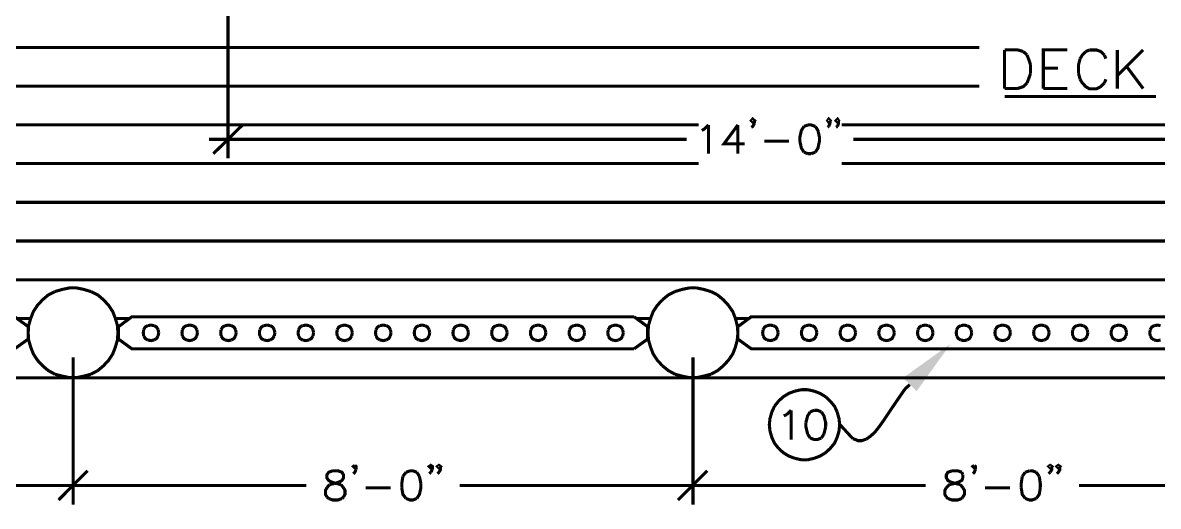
# Model space of a CAD drawing. Header units: millimetres. Extents: x 31 to 857, y 6 to 562.
# Drawn here: x 492.9 to 586, y 230.1 to 269.8 of the extents above; entities that cross this region are included whole.
import ezdxf

# ---------------------------------------------------------------- set-up
doc = ezdxf.new("R2010")
doc.units = ezdxf.units.MM
doc.layers.add('H', color=7, linetype='Continuous')
doc.layers.add('P', color=7, linetype='Continuous')

msp = doc.modelspace()

# ---------------------------------------------------------------- hatches: boundary and pattern name
at = {"layer": 'H', "linetype": 'Continuous'}
msp.add_hatch(color=256, dxfattribs=at).paths.add_polyline_path([(566.173, 239.571), (565.062, 240.665), (568.96, 243.452), (566.173, 239.571)])

# ---------------------------------------------------------------- linework, layer by layer
at = {"layer": 'P', "const_width": 0.254}
for points in [[(509.693, 270.439), (509.693, 258.674)], [(447.499, 267.758), (447.957, 267.758), (451.944, 267.758), (455.912, 267.758), (459.863, 267.758), (463.832, 267.758), (467.819, 267.758), (471.787, 267.758), (475.774, 267.758), (479.707, 267.758), (483.694, 267.758), (487.662, 267.758), (491.649, 267.758), (495.582, 267.758), (499.569, 267.758), (503.537, 267.758), (506.007, 267.758)], [(506.007, 267.758), (507.524, 267.758)], [(507.524, 267.758), (511.457, 267.758), (513.415, 267.758)], [(513.415, 267.758), (515.444, 267.758)], [(515.444, 267.758), (519.412, 267.758), (523.399, 267.758), (527.332, 267.758), (531.319, 267.758), (535.287, 267.758), (539.274, 267.758), (543.26, 267.758), (547.194, 267.758), (551.162, 267.758), (555.149, 267.758), (559.135, 267.758), (563.069, 267.758), (567.037, 267.758), (571.024, 267.758), (571.324, 267.758)], [(573.387, 264.389), (573.387, 267.564)], [(573.387, 267.564), (574.446, 267.564), (574.922, 267.423)], [(574.922, 267.423), (575.222, 267.141)], [(576.562, 264.389), (576.562, 267.564), (578.52, 267.564)], [(580.037, 267.423), (579.755, 267.123), (579.579, 266.841)], [(580.337, 267.547), (580.037, 267.423)], [(581.572, 267.123), (581.272, 267.423), (580.937, 267.547), (580.337, 267.547)], [(582.63, 264.389), (582.63, 267.564)], [(584.747, 267.564), (582.63, 265.448)], [(575.222, 267.141), (575.345, 266.841)], [(575.345, 266.841), (575.504, 266.365)], [(575.504, 266.365), (575.504, 265.606)], [(579.579, 266.841), (579.455, 266.365)], [(579.455, 266.365), (579.455, 265.606)], [(581.695, 266.841), (581.572, 267.123)], [(575.504, 265.606), (575.345, 265.148)], [(576.562, 266.065), (577.762, 266.065)], [(579.455, 265.606), (579.579, 265.148)], [(583.389, 266.206), (584.747, 264.389)], [(447.499, 264.583), (447.957, 264.583), (451.944, 264.583), (455.912, 264.583), (459.863, 264.583), (463.832, 264.583), (467.819, 264.583), (471.787, 264.583), (475.774, 264.583), (479.707, 264.583), (483.694, 264.583), (487.662, 264.583), (491.649, 264.583), (495.582, 264.583), (499.569, 264.583), (503.537, 264.583)], [(503.537, 264.583), (506.007, 264.583)], [(506.007, 264.583), (507.524, 264.583), (511.457, 264.583), (513.415, 264.583), (515.444, 264.583)], [(515.444, 264.583), (519.412, 264.583), (523.399, 264.583), (527.332, 264.583), (531.319, 264.583), (535.287, 264.583), (539.274, 264.583), (543.26, 264.583), (547.194, 264.583), (551.162, 264.583), (555.149, 264.583), (559.135, 264.583), (563.069, 264.583), (567.037, 264.583), (571.024, 264.583), (571.324, 264.583)], [(574.446, 264.389), (573.387, 264.389)], [(573.387, 264.389), (573.387, 264.389)], [(575.222, 264.848), (574.922, 264.548), (574.446, 264.389)], [(575.345, 265.148), (575.222, 264.848)], [(576.562, 264.389), (578.52, 264.389)], [(579.579, 265.148), (579.755, 264.848), (580.037, 264.548), (580.337, 264.372), (580.937, 264.372), (581.272, 264.548), (581.572, 264.848)], [(581.572, 264.848), (581.695, 265.148)], [(573.387, 263.737), (585.805, 263.737)], [(552.873, 261.761), (552.732, 261.638), (552.609, 261.761), (552.732, 261.885), (552.873, 261.761)], [(552.873, 261.761), (552.873, 261.549)], [(559.082, 261.761), (558.959, 261.638), (558.871, 261.761), (558.959, 261.885), (559.082, 261.761)], [(559.082, 261.761), (559.082, 261.549)], [(559.77, 261.761), (559.682, 261.638), (559.558, 261.761), (559.682, 261.885), (559.77, 261.761)], [(559.77, 261.761), (559.77, 261.549), (559.682, 261.285)], [(491.649, 261.408), (495.582, 261.408), (499.569, 261.408)], [(499.569, 261.408), (503.537, 261.408), (506.007, 261.408)], [(506.007, 261.408), (507.524, 261.408)], [(507.524, 261.408), (511.457, 261.408), (513.415, 261.408)], [(510.91, 261.426), (508.494, 259.045)], [(513.415, 261.408), (515.444, 261.408)], [(515.444, 261.408), (519.412, 261.408), (523.399, 261.408)], [(523.399, 261.408), (527.332, 261.408)], [(527.332, 261.408), (531.319, 261.408), (535.287, 261.408), (539.274, 261.408), (543.26, 261.408)], [(543.26, 261.408), (547.194, 261.408)], [(547.194, 261.408), (548.287, 261.408)], [(548.552, 260.95), (548.763, 261.073), (549.099, 261.408)], [(549.099, 261.408), (549.099, 259.045)], [(551.515, 261.408), (550.369, 259.856), (552.062, 259.856)], [(551.515, 261.408), (551.515, 259.045)], [(552.873, 261.549), (552.732, 261.285), (552.609, 261.214)], [(556.93, 261.285), (556.719, 260.95), (556.595, 260.403)], [(557.265, 261.408), (556.93, 261.285)], [(557.865, 261.285), (557.512, 261.408), (557.265, 261.408), (557.265, 261.408)], [(557.865, 259.168), (558.077, 259.503), (558.2, 260.068), (558.2, 260.403), (558.077, 260.95), (557.865, 261.285)], [(558.959, 261.285), (558.871, 261.214)], [(559.082, 261.549), (558.959, 261.285)], [(559.682, 261.285), (559.558, 261.214)], [(560.017, 261.408), (563.069, 261.408)], [(563.069, 261.408), (567.037, 261.408), (571.024, 261.408)], [(571.024, 261.408), (575.01, 261.408)], [(575.01, 261.408), (578.944, 261.408)], [(578.944, 261.408), (582.912, 261.408), (586.899, 261.408), (590.885, 261.408), (594.819, 261.408), (594.907, 261.408)], [(508.123, 260.227), (547.317, 260.227)], [(553.667, 260.068), (555.696, 260.068)], [(556.595, 260.403), (556.595, 260.068)], [(556.595, 260.068), (556.719, 259.503), (556.93, 259.168)], [(600.198, 260.227), (560.987, 260.227)], [(556.93, 259.168), (557.265, 259.045)], [(557.265, 259.045), (557.512, 259.045)], [(557.512, 259.045), (557.865, 259.168)], [(483.694, 258.233), (487.662, 258.233), (491.649, 258.233), (495.582, 258.233), (499.569, 258.233), (503.537, 258.233), (507.524, 258.233), (511.457, 258.233), (515.444, 258.233), (519.412, 258.233), (523.399, 258.233), (527.332, 258.233), (531.319, 258.233), (535.287, 258.233), (539.274, 258.233), (543.26, 258.233), (547.194, 258.233)], [(547.194, 258.233), (548.287, 258.233)], [(560.017, 258.233), (563.069, 258.233), (567.037, 258.233), (571.024, 258.233)], [(571.024, 258.233), (575.01, 258.233)], [(575.01, 258.233), (578.944, 258.233)], [(578.944, 258.233), (582.912, 258.233), (586.899, 258.233), (590.885, 258.233)], [(491.649, 255.058), (495.582, 255.058), (499.569, 255.058), (503.537, 255.058), (507.524, 255.058), (511.457, 255.058), (515.444, 255.058), (519.412, 255.058), (523.399, 255.058), (527.332, 255.058), (531.319, 255.058), (535.287, 255.058), (539.274, 255.058), (543.26, 255.058), (547.194, 255.058), (551.162, 255.058), (555.149, 255.058), (559.135, 255.058), (563.069, 255.058), (567.037, 255.058), (571.024, 255.058), (575.01, 255.058), (578.944, 255.058), (582.912, 255.058), (586.899, 255.058)], [(451.944, 251.883), (455.912, 251.883), (459.863, 251.883), (463.832, 251.883), (467.819, 251.883), (471.787, 251.883), (475.774, 251.883), (479.707, 251.883), (483.694, 251.883), (487.662, 251.883), (491.649, 251.883), (495.582, 251.883)], [(495.582, 251.883), (499.569, 251.883)], [(499.569, 251.883), (503.537, 251.883), (507.524, 251.883), (511.457, 251.883), (515.444, 251.883)], [(515.444, 251.883), (519.412, 251.883)], [(519.412, 251.883), (523.399, 251.883), (527.332, 251.883), (531.319, 251.883)], [(531.319, 251.883), (535.287, 251.883)], [(535.287, 251.883), (539.274, 251.883)], [(539.274, 251.883), (543.26, 251.883)], [(543.26, 251.883), (547.194, 251.883)], [(547.194, 251.883), (551.162, 251.883)], [(551.162, 251.883), (555.149, 251.883)], [(555.149, 251.883), (559.135, 251.883)], [(559.135, 251.883), (563.069, 251.883)], [(563.069, 251.883), (567.037, 251.883)], [(567.037, 251.883), (571.024, 251.883)], [(571.024, 251.883), (575.01, 251.883)], [(575.01, 251.883), (578.944, 251.883)], [(578.944, 251.883), (582.912, 251.883)], [(582.912, 251.883), (586.899, 251.883), (590.885, 251.883), (594.819, 251.883)], [(491.649, 248.708), (495.582, 248.708)], [(495.582, 248.708), (499.569, 248.708), (503.537, 248.708), (507.524, 248.708)], [(507.524, 248.708), (511.457, 248.708), (515.444, 248.708)], [(515.444, 248.708), (519.412, 248.708), (523.399, 248.708), (527.332, 248.708), (531.319, 248.708), (535.287, 248.708), (539.274, 248.708), (543.26, 248.708)], [(543.26, 248.708), (547.194, 248.708)], [(547.194, 248.708), (551.162, 248.708), (555.149, 248.708), (559.135, 248.708)], [(559.135, 248.708), (563.069, 248.708)], [(563.069, 248.708), (567.037, 248.708), (571.024, 248.708), (575.01, 248.708)], [(575.01, 248.708), (578.944, 248.708)], [(578.944, 248.708), (582.912, 248.708), (586.899, 248.708), (590.885, 248.708), (594.819, 248.708), (598.629, 248.708)], [(495.494, 247.738), (494.947, 247.456), (494.489, 247.068)], [(496.693, 248.038), (496.094, 247.915), (495.494, 247.738)], [(497.276, 248.038), (496.693, 248.038)], [(498.457, 247.738), (497.875, 247.915), (497.276, 248.038)], [(500.451, 245.551), (500.239, 246.098), (499.904, 246.609), (499.48, 247.068), (499.022, 247.456), (498.457, 247.738)], [(546.347, 247.738), (545.8, 247.456), (545.324, 247.068)], [(547.529, 248.038), (546.929, 247.915), (546.347, 247.738)], [(548.128, 248.038), (547.529, 248.038)], [(549.31, 247.738), (548.711, 247.915), (548.128, 248.038)], [(551.303, 245.551), (551.092, 246.098), (550.739, 246.609), (550.316, 247.068), (549.857, 247.456), (549.31, 247.738)], [(494.489, 247.068), (494.065, 246.609), (493.73, 246.098), (493.518, 245.551)], [(545.324, 247.068), (544.901, 246.609), (544.565, 246.098), (544.354, 245.551)], [(492.196, 245.674), (493.307, 244.863), (493.307, 243.84), (492.196, 243.046)], [(492.407, 245.533), (493.466, 245.533)], [(493.518, 245.551), (493.342, 244.951), (493.307, 244.352), (493.342, 243.769), (493.518, 243.17)], [(500.627, 244.951), (500.451, 245.551)], [(500.503, 245.533), (501.597, 245.533)], [(500.662, 244.352), (500.627, 244.951)], [(500.715, 244.863), (501.809, 245.674), (542.996, 245.674), (542.996, 245.674)], [(500.715, 243.84), (500.715, 244.863)], [(503.114, 244.951), (502.902, 244.828), (502.779, 244.616)], [(503.626, 244.951), (503.379, 244.987), (503.114, 244.951)], [(503.961, 244.616), (503.837, 244.828), (503.626, 244.951)], [(506.289, 244.951), (506.077, 244.828), (505.954, 244.616)], [(506.801, 244.951), (506.554, 244.987), (506.289, 244.951)], [(507.136, 244.616), (507.012, 244.828), (506.801, 244.951)], [(509.464, 244.951), (509.252, 244.828), (509.129, 244.616)], [(509.976, 244.951), (509.729, 244.987), (509.464, 244.951)], [(510.311, 244.616), (510.187, 244.828), (509.976, 244.951)], [(512.639, 244.951), (512.427, 244.828), (512.304, 244.616)], [(513.151, 244.951), (512.904, 244.987), (512.639, 244.951)], [(513.486, 244.616), (513.362, 244.828), (513.151, 244.951)], [(515.814, 244.951), (515.602, 244.828), (515.479, 244.616)], [(516.326, 244.951), (516.079, 244.987), (515.814, 244.951)], [(516.661, 244.616), (516.537, 244.828), (516.326, 244.951)], [(518.989, 244.951), (518.777, 244.828), (518.654, 244.616)], [(519.501, 244.951), (519.254, 244.987), (518.989, 244.951)], [(519.836, 244.616), (519.712, 244.828), (519.501, 244.951)], [(522.164, 244.951), (521.952, 244.828), (521.829, 244.616)], [(522.676, 244.951), (522.429, 244.987), (522.164, 244.951)], [(523.011, 244.616), (522.887, 244.828), (522.676, 244.951)], [(525.339, 244.951), (525.127, 244.828), (525.004, 244.616)], [(525.851, 244.951), (525.604, 244.987), (525.339, 244.951)], [(526.186, 244.616), (526.062, 244.828), (525.851, 244.951)], [(528.514, 244.951), (528.302, 244.828), (528.179, 244.616)], [(529.026, 244.951), (528.779, 244.987), (528.514, 244.951)], [(529.361, 244.616), (529.237, 244.828), (529.026, 244.951)], [(531.689, 244.951), (531.477, 244.828), (531.354, 244.616)], [(532.201, 244.951), (531.954, 244.987), (531.689, 244.951)], [(532.536, 244.616), (532.412, 244.828), (532.201, 244.951)], [(534.864, 244.951), (534.652, 244.828), (534.529, 244.616)], [(535.376, 244.951), (535.129, 244.987), (534.864, 244.951)], [(535.711, 244.616), (535.587, 244.828), (535.376, 244.951)], [(538.039, 244.951), (537.827, 244.828), (537.704, 244.616)], [(538.551, 244.951), (538.304, 244.987), (538.039, 244.951)], [(538.886, 244.616), (538.762, 244.828), (538.551, 244.951)], [(541.214, 244.951), (541.002, 244.828), (540.879, 244.616)], [(541.726, 244.951), (541.479, 244.987), (541.214, 244.951)], [(542.061, 244.616), (541.937, 244.828), (541.726, 244.951)], [(542.996, 245.674), (544.107, 244.863), (544.107, 243.84), (542.996, 243.046)], [(543.207, 245.533), (544.318, 245.533)], [(544.354, 245.551), (544.177, 244.951), (544.142, 244.352), (544.177, 243.769), (544.354, 243.17)], [(551.462, 244.951), (551.303, 245.551)], [(551.339, 245.533), (552.397, 245.533)], [(551.515, 244.352), (551.462, 244.951)], [(593.796, 243.046), (552.609, 243.046), (551.515, 243.84), (551.515, 244.863), (552.609, 245.674), (593.796, 245.674), (593.796, 245.674)], [(553.914, 244.951), (553.702, 244.828), (553.579, 244.616)], [(554.426, 244.951), (554.179, 244.987), (553.914, 244.951)], [(554.761, 244.616), (554.637, 244.828), (554.426, 244.951)], [(557.089, 244.951), (556.877, 244.828), (556.754, 244.616)], [(557.601, 244.951), (557.354, 244.987), (557.089, 244.951)], [(557.936, 244.616), (557.812, 244.828), (557.601, 244.951)], [(560.264, 244.951), (560.052, 244.828), (559.929, 244.616)], [(560.776, 244.951), (560.529, 244.987), (560.264, 244.951)], [(561.111, 244.616), (560.987, 244.828), (560.776, 244.951)], [(563.439, 244.951), (563.227, 244.828), (563.104, 244.616)], [(563.951, 244.951), (563.704, 244.987), (563.439, 244.951)], [(564.286, 244.616), (564.162, 244.828), (563.951, 244.951)], [(566.614, 244.951), (566.402, 244.828), (566.279, 244.616)], [(567.126, 244.951), (566.879, 244.987), (566.614, 244.951)], [(567.461, 244.616), (567.337, 244.828), (567.126, 244.951)], [(569.789, 244.951), (569.577, 244.828), (569.454, 244.616)], [(570.301, 244.951), (570.054, 244.987), (569.789, 244.951)], [(570.636, 244.616), (570.512, 244.828), (570.301, 244.951)], [(572.964, 244.951), (572.752, 244.828), (572.629, 244.616)], [(573.476, 244.951), (573.229, 244.987), (572.964, 244.951)], [(573.811, 244.616), (573.687, 244.828), (573.476, 244.951)], [(576.139, 244.951), (575.927, 244.828), (575.804, 244.616)], [(576.651, 244.951), (576.404, 244.987), (576.139, 244.951)], [(576.986, 244.616), (576.862, 244.828), (576.651, 244.951)], [(579.314, 244.951), (579.102, 244.828), (578.979, 244.616)], [(579.826, 244.951), (579.579, 244.987), (579.314, 244.951)], [(580.161, 244.616), (580.037, 244.828), (579.826, 244.951)], [(582.489, 244.951), (582.277, 244.828), (582.154, 244.616)], [(583.001, 244.951), (582.754, 244.987), (582.489, 244.951)], [(583.336, 244.616), (583.212, 244.828), (583.001, 244.951)], [(585.664, 244.951), (585.452, 244.828), (585.329, 244.616)], [(586.176, 244.951), (585.929, 244.987), (585.664, 244.951)], [(500.627, 243.769), (500.662, 244.352)], [(500.662, 244.352), (500.662, 244.352)], [(502.779, 244.616), (502.744, 244.352), (502.779, 244.105)], [(502.779, 244.105), (502.902, 243.893), (503.114, 243.769)], [(503.626, 243.769), (503.837, 243.893), (503.961, 244.105)], [(504.014, 244.352), (503.961, 244.616)], [(503.961, 244.105), (504.014, 244.352)], [(504.014, 244.352), (504.014, 244.352)], [(505.954, 244.616), (505.919, 244.352), (505.954, 244.105)], [(505.954, 244.105), (506.077, 243.893), (506.289, 243.769)], [(506.801, 243.769), (507.012, 243.893), (507.136, 244.105)], [(507.189, 244.352), (507.136, 244.616)], [(507.136, 244.105), (507.189, 244.352)], [(507.189, 244.352), (507.189, 244.352)], [(509.129, 244.616), (509.094, 244.352), (509.129, 244.105)], [(509.129, 244.105), (509.252, 243.893), (509.464, 243.769)], [(509.976, 243.769), (510.187, 243.893), (510.311, 244.105)], [(510.364, 244.352), (510.311, 244.616)], [(510.311, 244.105), (510.364, 244.352)], [(510.364, 244.352), (510.364, 244.352)], [(512.304, 244.616), (512.269, 244.352), (512.304, 244.105)], [(512.304, 244.105), (512.427, 243.893), (512.639, 243.769)], [(513.151, 243.769), (513.362, 243.893), (513.486, 244.105)], [(513.539, 244.352), (513.486, 244.616)], [(513.486, 244.105), (513.539, 244.352)], [(513.539, 244.352), (513.539, 244.352)], [(515.479, 244.616), (515.444, 244.352), (515.479, 244.105)], [(515.479, 244.105), (515.602, 243.893), (515.814, 243.769)], [(516.326, 243.769), (516.537, 243.893), (516.661, 244.105)], [(516.714, 244.352), (516.661, 244.616)], [(516.661, 244.105), (516.714, 244.352)], [(516.714, 244.352), (516.714, 244.352)], [(518.654, 244.616), (518.619, 244.352), (518.654, 244.105)], [(518.654, 244.105), (518.777, 243.893), (518.989, 243.769)], [(519.501, 243.769), (519.712, 243.893), (519.836, 244.105)], [(519.889, 244.352), (519.836, 244.616)], [(519.836, 244.105), (519.889, 244.352)], [(519.889, 244.352), (519.889, 244.352)], [(521.829, 244.616), (521.794, 244.352), (521.829, 244.105)], [(521.829, 244.105), (521.952, 243.893), (522.164, 243.769)], [(522.676, 243.769), (522.887, 243.893), (523.011, 244.105)], [(523.064, 244.352), (523.011, 244.616)], [(523.011, 244.105), (523.064, 244.352)], [(523.064, 244.352), (523.064, 244.352)], [(525.004, 244.616), (524.969, 244.352), (525.004, 244.105)], [(525.004, 244.105), (525.127, 243.893), (525.339, 243.769)], [(525.851, 243.769), (526.062, 243.893), (526.186, 244.105)], [(526.239, 244.352), (526.186, 244.616)], [(526.186, 244.105), (526.239, 244.352)], [(526.239, 244.352), (526.239, 244.352)], [(528.179, 244.616), (528.144, 244.352), (528.179, 244.105)], [(528.179, 244.105), (528.302, 243.893), (528.514, 243.769)], [(529.026, 243.769), (529.237, 243.893), (529.361, 244.105)], [(529.414, 244.352), (529.361, 244.616)], [(529.361, 244.105), (529.414, 244.352)], [(529.414, 244.352), (529.414, 244.352)], [(531.354, 244.616), (531.319, 244.352), (531.354, 244.105)], [(531.354, 244.105), (531.477, 243.893), (531.689, 243.769)], [(532.201, 243.769), (532.412, 243.893), (532.536, 244.105)], [(532.589, 244.352), (532.536, 244.616)], [(532.536, 244.105), (532.589, 244.352)], [(532.589, 244.352), (532.589, 244.352)], [(534.529, 244.616), (534.494, 244.352), (534.529, 244.105)], [(534.529, 244.105), (534.652, 243.893), (534.864, 243.769)], [(535.376, 243.769), (535.587, 243.893), (535.711, 244.105)], [(535.764, 244.352), (535.711, 244.616)], [(535.711, 244.105), (535.764, 244.352)], [(535.764, 244.352), (535.764, 244.352)], [(537.704, 244.616), (537.669, 244.352), (537.704, 244.105)], [(537.704, 244.105), (537.827, 243.893), (538.039, 243.769)], [(538.551, 243.769), (538.762, 243.893), (538.886, 244.105)], [(538.939, 244.352), (538.886, 244.616)], [(538.886, 244.105), (538.939, 244.352)], [(538.939, 244.352), (538.939, 244.352)], [(540.879, 244.616), (540.844, 244.352), (540.879, 244.105)], [(540.879, 244.105), (541.002, 243.893), (541.214, 243.769)], [(541.726, 243.769), (541.937, 243.893), (542.061, 244.105)], [(542.114, 244.352), (542.061, 244.616)], [(542.061, 244.105), (542.114, 244.352)], [(542.114, 244.352), (542.114, 244.352)], [(551.462, 243.769), (551.515, 244.352)], [(551.515, 244.352), (551.515, 244.352)], [(553.579, 244.616), (553.544, 244.352), (553.579, 244.105)], [(553.579, 244.105), (553.702, 243.893), (553.914, 243.769)], [(554.426, 243.769), (554.637, 243.893), (554.761, 244.105)], [(554.814, 244.352), (554.761, 244.616)], [(554.761, 244.105), (554.814, 244.352)], [(554.814, 244.352), (554.814, 244.352)], [(556.754, 244.616), (556.719, 244.352), (556.754, 244.105)], [(556.754, 244.105), (556.877, 243.893), (557.089, 243.769)], [(557.601, 243.769), (557.812, 243.893), (557.936, 244.105)], [(557.989, 244.352), (557.936, 244.616)], [(557.936, 244.105), (557.989, 244.352)], [(557.989, 244.352), (557.989, 244.352)], [(559.929, 244.616), (559.894, 244.352), (559.929, 244.105)], [(559.929, 244.105), (560.052, 243.893), (560.264, 243.769)], [(560.776, 243.769), (560.987, 243.893), (561.111, 244.105)], [(561.164, 244.352), (561.111, 244.616)], [(561.111, 244.105), (561.164, 244.352)], [(561.164, 244.352), (561.164, 244.352)], [(563.104, 244.616), (563.069, 244.352), (563.104, 244.105)], [(563.104, 244.105), (563.227, 243.893), (563.439, 243.769)], [(563.951, 243.769), (564.162, 243.893), (564.286, 244.105)], [(564.339, 244.352), (564.286, 244.616)], [(564.286, 244.105), (564.339, 244.352)], [(564.339, 244.352), (564.339, 244.352)], [(566.279, 244.616), (566.244, 244.352), (566.279, 244.105)], [(566.279, 244.105), (566.402, 243.893), (566.614, 243.769)], [(567.126, 243.769), (567.337, 243.893), (567.461, 244.105)], [(567.514, 244.352), (567.461, 244.616)], [(567.461, 244.105), (567.514, 244.352)], [(567.514, 244.352), (567.514, 244.352)], [(569.454, 244.616), (569.419, 244.352), (569.454, 244.105)], [(569.454, 244.105), (569.577, 243.893), (569.789, 243.769)], [(570.301, 243.769), (570.512, 243.893), (570.636, 244.105)], [(570.689, 244.352), (570.636, 244.616)], [(570.636, 244.105), (570.689, 244.352)], [(570.689, 244.352), (570.689, 244.352)], [(572.629, 244.616), (572.594, 244.352), (572.629, 244.105)], [(572.629, 244.105), (572.752, 243.893), (572.964, 243.769)], [(573.476, 243.769), (573.687, 243.893), (573.811, 244.105)], [(573.864, 244.352), (573.811, 244.616)], [(573.811, 244.105), (573.864, 244.352)], [(573.864, 244.352), (573.864, 244.352)], [(575.804, 244.616), (575.769, 244.352), (575.804, 244.105)], [(575.804, 244.105), (575.927, 243.893), (576.139, 243.769)], [(576.651, 243.769), (576.862, 243.893), (576.986, 244.105)], [(577.039, 244.352), (576.986, 244.616)], [(576.986, 244.105), (577.039, 244.352)], [(577.039, 244.352), (577.039, 244.352)], [(578.979, 244.616), (578.944, 244.352), (578.979, 244.105)], [(578.979, 244.105), (579.102, 243.893), (579.314, 243.769)], [(579.826, 243.769), (580.037, 243.893), (580.161, 244.105)], [(580.214, 244.352), (580.161, 244.616)], [(580.161, 244.105), (580.214, 244.352)], [(580.214, 244.352), (580.214, 244.352)], [(582.154, 244.616), (582.119, 244.352), (582.154, 244.105)], [(582.154, 244.105), (582.277, 243.893), (582.489, 243.769)], [(583.001, 243.769), (583.212, 243.893), (583.336, 244.105)], [(583.389, 244.352), (583.336, 244.616)], [(583.336, 244.105), (583.389, 244.352)], [(583.389, 244.352), (583.389, 244.352)], [(585.329, 244.616), (585.294, 244.352), (585.329, 244.105)], [(585.329, 244.105), (585.452, 243.893), (585.664, 243.769)], [(493.518, 243.17), (493.73, 242.623), (494.065, 242.111), (494.489, 241.653)], [(498.457, 240.965), (499.022, 241.265), (499.48, 241.653), (499.904, 242.111), (500.239, 242.623), (500.451, 243.17)], [(500.451, 243.17), (500.627, 243.769)], [(542.996, 243.046), (501.809, 243.046), (500.715, 243.84)], [(503.114, 243.769), (503.379, 243.717), (503.626, 243.769)], [(506.289, 243.769), (506.554, 243.717), (506.801, 243.769)], [(509.464, 243.769), (509.729, 243.717), (509.976, 243.769)], [(512.639, 243.769), (512.904, 243.717), (513.151, 243.769)], [(515.814, 243.769), (516.079, 243.717), (516.326, 243.769)], [(518.989, 243.769), (519.254, 243.717), (519.501, 243.769)], [(522.164, 243.769), (522.429, 243.717), (522.676, 243.769)], [(525.339, 243.769), (525.604, 243.717), (525.851, 243.769)], [(528.514, 243.769), (528.779, 243.717), (529.026, 243.769)], [(531.689, 243.769), (531.954, 243.717), (532.201, 243.769)], [(534.864, 243.769), (535.129, 243.717), (535.376, 243.769)], [(538.039, 243.769), (538.304, 243.717), (538.551, 243.769)], [(541.214, 243.769), (541.479, 243.717), (541.726, 243.769)], [(544.354, 243.17), (544.565, 242.623), (544.901, 242.111), (545.324, 241.653)], [(549.31, 240.965), (549.857, 241.265), (550.316, 241.653), (550.739, 242.111), (551.092, 242.623), (551.303, 243.17)], [(551.303, 243.17), (551.462, 243.769)], [(553.914, 243.769), (554.179, 243.717), (554.426, 243.769)], [(557.089, 243.769), (557.354, 243.717), (557.601, 243.769)], [(560.264, 243.769), (560.529, 243.717), (560.776, 243.769)], [(563.439, 243.769), (563.704, 243.717), (563.951, 243.769)], [(566.614, 243.769), (566.879, 243.717), (567.126, 243.769)], [(569.789, 243.769), (570.054, 243.717), (570.301, 243.769)], [(572.964, 243.769), (573.229, 243.717), (573.476, 243.769)], [(576.139, 243.769), (576.404, 243.717), (576.651, 243.769)], [(579.314, 243.769), (579.579, 243.717), (579.826, 243.769)], [(582.489, 243.769), (582.754, 243.717), (583.001, 243.769)], [(585.664, 243.769), (585.929, 243.717), (586.176, 243.769)], [(496.993, 242.358), (496.993, 230.258)], [(496.993, 242.358), (496.993, 230.258)], [(547.829, 242.358), (547.829, 230.258)], [(547.829, 242.358), (547.829, 230.258)], [(494.489, 241.653), (494.947, 241.265), (495.494, 240.965)], [(545.324, 241.653), (545.8, 241.265), (546.347, 240.965)], [(687.529, 240.665), (442.507, 240.665)], [(495.494, 240.965), (496.094, 240.806), (496.693, 240.683), (497.276, 240.683), (497.875, 240.806), (498.457, 240.965)], [(546.347, 240.965), (546.929, 240.806), (547.529, 240.683), (548.128, 240.683), (548.711, 240.806), (549.31, 240.965)], [(556.172, 239.571), (555.696, 239.395), (555.237, 239.113), (554.849, 238.76)], [(556.719, 239.695), (556.172, 239.571)], [(557.23, 239.695), (556.719, 239.695)], [(557.777, 239.571), (557.23, 239.695)], [(558.712, 239.113), (558.236, 239.395), (557.777, 239.571)], [(565.609, 240.118), (565.221, 239.748), (564.885, 239.272), (564.162, 238.213), (563.457, 237.155)], [(554.514, 238.337), (554.302, 237.878), (554.143, 237.331), (554.09, 236.82), (554.143, 236.308), (554.302, 235.761), (554.514, 235.303)], [(554.849, 238.76), (554.514, 238.337)], [(559.647, 237.878), (559.435, 238.337), (559.082, 238.76), (558.712, 239.113)], [(555.272, 237.543), (555.537, 237.666)], [(555.537, 237.666), (555.872, 238.002)], [(555.872, 238.002), (555.872, 235.603)], [(557.442, 237.878), (557.23, 237.543), (557.089, 236.996)], [(557.777, 238.002), (557.442, 237.878)], [(558.359, 237.878), (558.024, 238.002), (557.777, 238.002), (557.777, 238.002)], [(558.712, 236.661), (558.712, 236.996), (558.571, 237.543), (558.359, 237.878)], [(559.858, 236.82), (559.805, 237.331), (559.647, 237.878)], [(557.089, 236.996), (557.089, 236.661), (557.23, 236.061)], [(558.571, 236.061), (558.712, 236.661)], [(559.647, 235.761), (559.805, 236.308), (559.858, 236.82), (559.858, 236.82)], [(560.617, 236.026), (559.894, 236.82)], [(563.457, 237.155), (563.104, 236.661), (562.769, 236.238), (562.398, 235.885), (562.046, 235.638)], [(557.23, 236.061), (557.442, 235.726)], [(557.442, 235.726), (557.777, 235.603), (558.024, 235.603), (558.359, 235.726)], [(558.359, 235.726), (558.571, 236.061)], [(558.712, 234.527), (559.082, 234.879), (559.435, 235.303), (559.647, 235.761)], [(560.952, 235.673), (560.617, 236.026)], [(562.046, 235.638), (561.675, 235.514), (561.34, 235.514), (561.164, 235.603), (560.952, 235.673)], [(554.514, 235.303), (554.849, 234.879)], [(554.849, 234.879), (555.237, 234.527), (555.696, 234.244), (556.172, 234.068)], [(556.172, 234.068), (556.719, 233.945)], [(556.719, 233.945), (557.23, 233.945)], [(557.23, 233.945), (557.777, 234.068)], [(557.777, 234.068), (558.236, 234.244), (558.712, 234.527)], [(498.175, 233.045), (495.794, 230.646)], [(495.794, 230.646), (498.175, 233.045)], [(518.283, 233.045), (517.948, 232.922), (517.807, 232.71), (517.807, 232.463), (517.948, 232.251), (518.16, 232.128)], [(518.83, 232.128), (519.042, 232.251), (519.165, 232.463), (519.165, 232.71), (519.042, 232.922), (518.707, 233.045), (518.283, 233.045), (518.283, 233.045)], [(520.188, 233.398), (520.1, 233.274), (519.977, 233.398), (520.1, 233.486)], [(520.188, 233.133), (520.1, 232.922), (519.977, 232.798)], [(520.1, 233.486), (520.188, 233.398), (520.188, 233.133)], [(524.298, 232.922), (524.034, 232.586)], [(524.633, 233.045), (524.298, 232.922)], [(525.18, 232.922), (524.845, 233.045), (524.633, 233.045), (524.633, 233.045)], [(525.392, 232.586), (525.18, 232.922)], [(526.45, 233.398), (526.327, 233.274), (526.203, 233.398), (526.327, 233.486), (526.45, 233.398), (526.45, 233.133)], [(526.327, 232.922), (526.203, 232.798)], [(526.45, 233.133), (526.327, 232.922)], [(527.121, 233.398), (526.997, 233.274), (526.874, 233.398), (526.997, 233.486), (527.121, 233.398)], [(526.997, 232.922), (526.874, 232.798)], [(527.121, 233.398), (527.121, 233.133), (526.997, 232.922)], [(549.01, 233.045), (546.594, 230.646)], [(546.594, 230.646), (549.01, 233.045)], [(569.083, 233.045), (568.731, 232.922), (568.607, 232.71), (568.607, 232.463), (568.731, 232.251), (568.942, 232.128)], [(569.877, 232.922), (569.542, 233.045), (569.083, 233.045), (569.083, 233.045)], [(569.965, 232.71), (569.877, 232.922)], [(569.965, 232.463), (569.965, 232.71)], [(570.988, 233.398), (570.9, 233.274), (570.777, 233.398), (570.9, 233.486)], [(570.988, 233.133), (570.9, 232.922), (570.777, 232.798)], [(570.9, 233.486), (570.988, 233.398), (570.988, 233.133)], [(575.081, 232.922), (574.834, 232.586)], [(575.433, 233.045), (575.081, 232.922)], [(575.98, 232.922), (575.645, 233.045), (575.433, 233.045), (575.433, 233.045)], [(576.227, 232.586), (575.98, 232.922)], [(577.25, 233.398), (577.127, 233.274), (577.003, 233.398), (577.127, 233.486), (577.25, 233.398)], [(577.127, 232.922), (577.003, 232.798)], [(577.25, 233.398), (577.25, 233.133), (577.127, 232.922)], [(577.921, 233.398), (577.797, 233.274), (577.674, 233.398), (577.797, 233.486), (577.921, 233.398)], [(577.797, 232.922), (577.674, 232.798)], [(577.921, 233.398), (577.921, 233.133), (577.797, 232.922)], [(498.598, 231.828), (477.89, 231.828)], [(495.423, 231.828), (516.114, 231.828)], [(517.807, 231.652), (518.019, 231.916)], [(518.019, 231.916), (518.372, 231.987)], [(518.16, 232.128), (518.619, 231.987)], [(518.372, 231.987), (518.83, 232.128)], [(518.619, 231.987), (518.954, 231.916)], [(518.954, 231.916), (519.165, 231.652)], [(524.034, 232.586), (523.946, 231.987), (523.946, 231.652)], [(525.18, 230.77), (525.392, 231.105), (525.515, 231.652), (525.515, 231.987)], [(525.515, 231.987), (525.392, 232.586)], [(549.398, 231.828), (528.69, 231.828)], [(546.223, 231.828), (566.914, 231.828)], [(568.607, 231.652), (568.872, 231.916)], [(568.872, 231.916), (569.207, 231.987), (569.63, 232.128)], [(568.942, 232.128), (569.419, 231.987)], [(569.419, 231.987), (569.754, 231.916)], [(569.63, 232.128), (569.877, 232.251), (569.965, 232.463)], [(569.754, 231.916), (569.965, 231.652)], [(574.834, 232.586), (574.746, 231.987), (574.746, 231.652)], [(576.315, 231.652), (576.315, 231.987), (576.227, 232.586)], [(600.198, 231.828), (579.49, 231.828)], [(517.807, 230.893), (517.684, 231.105), (517.684, 231.44), (517.807, 231.652)], [(517.948, 230.77), (517.807, 230.893)], [(519.165, 230.893), (519.042, 230.77)], [(519.165, 231.652), (519.289, 231.44), (519.289, 231.105), (519.165, 230.893)], [(520.982, 231.652), (523.028, 231.652)], [(523.946, 231.652), (524.034, 231.105), (524.298, 230.77)], [(568.607, 230.893), (568.484, 231.105), (568.484, 231.44), (568.607, 231.652)], [(568.731, 230.77), (568.607, 230.893)], [(569.965, 230.893), (569.877, 230.77)], [(569.965, 231.652), (570.089, 231.44), (570.089, 231.105), (569.965, 230.893)], [(571.782, 231.652), (573.828, 231.652)], [(574.746, 231.652), (574.834, 231.105), (575.081, 230.77)], [(575.98, 230.77), (576.227, 231.105), (576.315, 231.652)], [(519.042, 230.77), (518.707, 230.646), (518.283, 230.646), (517.948, 230.77)], [(524.298, 230.77), (524.633, 230.646), (524.845, 230.646), (525.18, 230.77)], [(569.877, 230.77), (569.542, 230.646), (569.083, 230.646), (568.731, 230.77)], [(575.081, 230.77), (575.433, 230.646), (575.645, 230.646), (575.98, 230.77)]]:
    msp.add_lwpolyline(points, dxfattribs=at)

doc.saveas('drawing.dxf')
